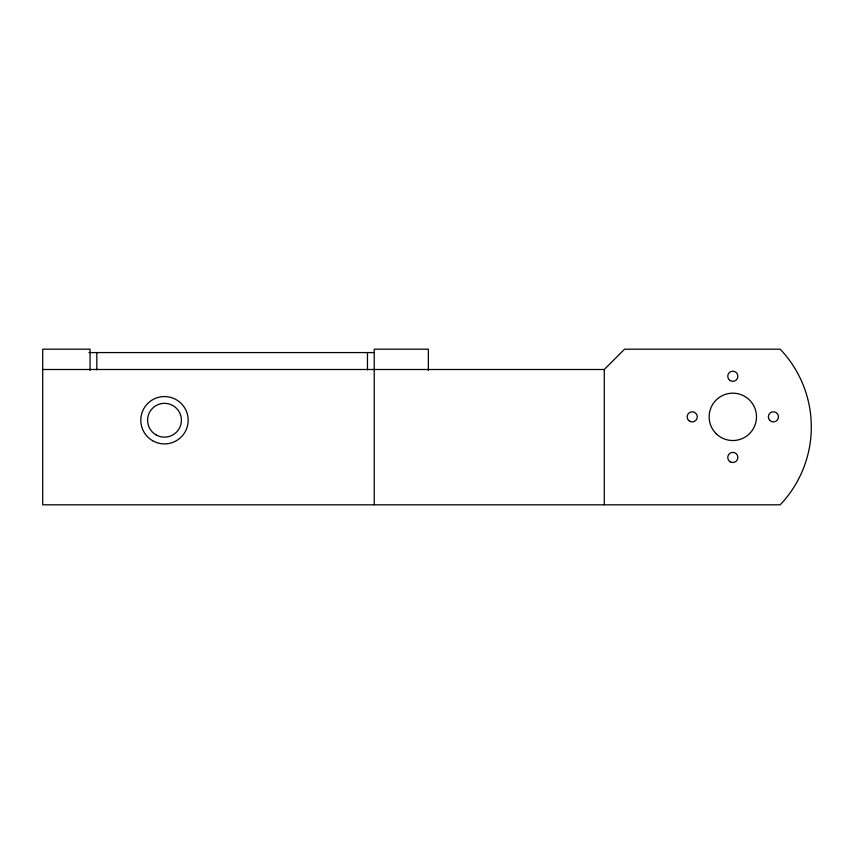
<?xml version="1.0" encoding="UTF-8"?>
<svg xmlns="http://www.w3.org/2000/svg" width="854" height="854" viewBox="0 0 854 854"><rect width="100%" height="100%" fill="white"/><g stroke="black" fill="none" stroke-linecap="round" stroke-linejoin="round"><path stroke-width="1.28" d="M42.7 369.494L604.269 369.494L624.562 349.19L780.182 349.19A112.824 112.824 0 0 1 780.182 504.81L42.7 504.81L42.7 349.19L90.065 349.19L90.065 370.444M88.933 352.574L374.041 352.574M604.269 369.494L604.269 504.81M428.356 370.444L428.356 349.19L374.223 349.19L374.223 504.81M367.466 352.574L367.466 369.825M96.822 352.574L96.822 369.825M716.164 433.683A23.677 23.677 0 0 0 755.726 422.858A23.677 23.677 0 0 0 726.562 394.014A23.677 23.677 0 0 0 716.164 433.683M730.277 380.649A5.071 5.071 0 0 0 737.888 376.251A5.071 5.071 0 0 0 730.277 371.864A5.071 5.071 0 0 0 730.277 380.649M769.828 420.435A5.071 5.071 0 0 0 778.314 418.161A5.071 5.071 0 0 0 772.101 411.948A5.071 5.071 0 0 0 769.828 420.435M730.277 461.843A5.071 5.071 0 0 0 737.888 457.445A5.071 5.071 0 0 0 730.277 453.047A5.071 5.071 0 0 0 730.277 461.843M689.68 421.246A5.071 5.071 0 0 0 697.291 416.848A5.071 5.071 0 0 0 689.68 412.461A5.071 5.071 0 0 0 689.68 421.246M152.642 440.739A23.677 23.677 0 0 0 188.168 420.232A23.677 23.677 0 0 0 152.642 399.725A23.677 23.677 0 0 0 152.642 440.739M156.026 434.878A16.92 16.92 0 0 0 181.4 420.232A16.92 16.92 0 0 0 156.026 405.586A16.92 16.92 0 0 0 156.026 434.878"/></g></svg>
